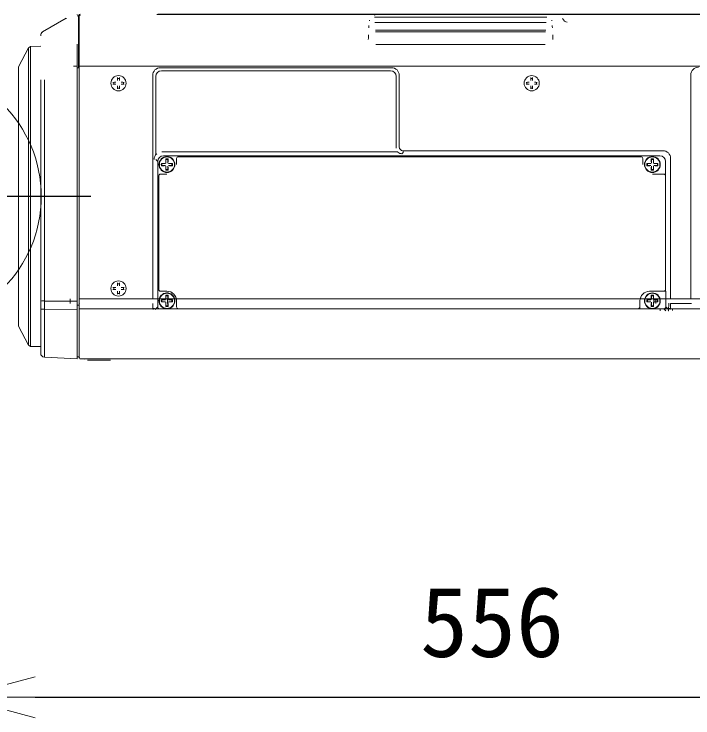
# Model space of a CAD drawing. Units: millimetres, scale not verified. Extents: x -63 to 62, y -56 to 57.
# Drawn here: x 16.33 to 33.99, y 1.46 to 19.77 of the extents above; entities that cross this region are included whole.
import ezdxf
from ezdxf.enums import TextEntityAlignment as Align

# ---------------------------------------------------------------- set-up
doc = ezdxf.new("R2010")
doc.units = ezdxf.units.MM
doc.header["$LTSCALE"] = 0.125
doc.linetypes.add('USER1', pattern=[47.5, 22, -8.5, 8.5, -8.5])
doc.linetypes.add('USER3', pattern=[8, 5, -1, 1, -1])
doc.layers.add('0-0_0', color=7, linetype='Continuous', lineweight=18)
doc.layers.add('0-5_GAIKEI', color=1, linetype='Continuous', lineweight=18)
doc.layers.add('0-6_SUNPO', color=7, linetype='Continuous')
doc.layers.add('0-8_KIJUN', color=7, linetype='USER3')
doc.styles.add('ＭＳ ゴシック', font='')
doc.styles.get('ＭＳ ゴシック').set_extended_font_data('MS Gothic')

# ---------------------------------------------------------------- blocks, each defined once
blk = doc.blocks.new('_OPEN30')
at = {"layer": '0-0_0'}
blk.add_line((0, 0), (-1, 0), dxfattribs=at)
blk.add_lwpolyline([(-1, 0.26795), (0, 0), (-1, -0.26795)], dxfattribs=at)
blk = doc.blocks.new('D9')
at = {"layer": '0-6_SUNPO'}
blk.add_line((25.1511, -1.8064), (48.9264, -1.8064), dxfattribs=at)
at = {"layer": '0-6_SUNPO', "xscale": 2, "yscale": 2, "rotation": 180}
blk.add_blockref('_OPEN30', (23.1511, -1.8064), dxfattribs=at)
at = {"layer": '0-6_SUNPO', "style": 'ＭＳ ゴシック'}
blk.add_text('556', height=1.833, dxfattribs=at).set_placement((35.1638, -1.3064), align=Align.BOTTOM_LEFT)

msp = doc.modelspace()

# ---------------------------------------------------------------- linework, layer by layer
at = {"layer": '0-0_0'}
for p, q in [((17.0701, 19.3089), (17.6823, 19.6652)), ((18.0056, 19.7294), (17.9704, 19.73)), ((18.0204, 19.62), (18.0204, 19.62)), ((18.0212, 19.6909), (18.0212, 19.7503)), ((18.0212, 19.6909), (18.0212, 19.7503)), ((18.0212, 19.7503), (18.0212, 19.7503)), ((18.0212, 19.7503), (18.0212, 19.7503)), ((18.0316, 19.7646), (18.0317, 19.7682)), ((18.0317, 19.7685), (18.0317, 19.7683)), ((18.0318, 19.7701), (18.0318, 19.7706)), ((18.0362, 19.7653), (18.044, 19.7653)), ((18.0362, 19.7653), (18.0362, 19.7652)), ((18.0362, 19.7652), (18.044, 19.7652)), ((18.044, 19.7653), (18.044, 19.7652)), ((20.0444, 19.7653), (20.0444, 19.7652)), ((39.6251, 19.7703), (20.0656, 19.7703)), ((17.0701, 19.3089), (17.0701, 19.3089)), ((17.0204, 19.2225), (17.0204, 19.2088)), ((16.4448, 18.4016), (16.7042, 18.8989)), ((16.7042, 18.8989), (16.7554, 18.9306)), ((16.7554, 18.9306), (17.0204, 18.9352)), ((17.0204, 18.0626), (17.0204, 12.3088)), ((17.0204, 12.3088), (17.0204, 12.0919)), ((17.0204, 12.0919), (17.0204, 10.9497)), ((16.7042, 11.161), (16.4448, 11.6583)), ((16.7554, 11.1294), (16.7042, 11.161)), ((17.0204, 11.1247), (16.7554, 11.1294)), ((17.1151, 10.8498), (17.9704, 10.805)), ((17.9704, 10.855), (18.0056, 10.8556)), ((18.0239, 10.8196), (18.0239, 10.8196)), ((18.0389, 10.805), (41.685, 10.805)), ((18.0389, 10.805), (18.0389, 10.805)), ((18.8364, 10.77), (18.2364, 10.77))]:
    msp.add_line(p, q, dxfattribs=at)
at = {"layer": '0-0_0', "color": 1}
for p, q in [((17.6824, 19.654), (17.6824, 19.6653)), ((17.9704, 19.7722), (17.9704, 19.7603)), ((18.0056, 19.7294), (18.0056, 18.38)), ((18.0204, 18.38), (18.0204, 19.7144)), ((20.0444, 19.7653), (39.6435, 19.7653)), ((20.0444, 19.7652), (39.6435, 19.7652)), ((30.186, 19.6952), (25.7047, 19.6952)), ((30.186, 19.6938), (30.186, 19.6952)), ((25.7161, 19.5581), (30.1747, 19.5581)), ((30.1707, 19.5558), (25.72, 19.5558)), ((17.0701, 19.2952), (17.0701, 19.3089)), ((25.7295, 19.352), (30.1613, 19.352)), ((30.1557, 19.3136), (25.7351, 19.3136)), ((17.9704, 18.9896), (17.9704, 18.4203)), ((25.7428, 18.9827), (30.1479, 18.9827)), ((16.4448, 11.6583), (16.4448, 18.4016)), ((17.8704, 18.4203), (17.9704, 18.4203)), ((17.9704, 18.4203), (17.9704, 12.305)), ((18.0056, 18.38), (17.9704, 18.38)), ((18.0056, 18.38), (18.0204, 18.38)), ((18.0204, 18.4203), (18.0238, 18.4203)), ((18.0204, 12.205), (18.0204, 18.38)), ((18.0238, 18.4203), (18.0238, 12.3632)), ((18.0238, 18.4203), (18.0388, 18.4203)), ((41.6519, 18.4203), (18.0388, 18.4203)), ((17.1151, 12.3062), (17.1151, 18.0626)), ((17.1151, 12.0867), (17.1151, 12.3062)), ((17.1151, 12.3062), (17.9704, 12.305)), ((17.9704, 12.305), (17.9704, 12.0843)), ((18.0238, 12.3632), (18.0388, 12.3632)), ((41.6519, 12.3632), (18.0388, 12.3632)), ((17.1151, 12.0867), (17.9704, 12.0843)), ((17.1151, 10.8498), (17.1151, 12.0867)), ((17.9704, 12.205), (18.0056, 12.205)), ((17.9704, 12.0843), (17.9704, 10.805)), ((18.037, 12.1043), (41.6538, 12.1043)), ((18.0388, 12.2468), (18.0388, 12.2468)), ((18.0204, 12.0587), (18.022, 12.0603)), ((18.0239, 12.0603), (18.0239, 10.8196))]:
    msp.add_line(p, q, dxfattribs=at)
for points in [[(16.7042, 11.161), (16.7042, 15.03), (16.7042, 18.8989)], [(16.7554, 11.1294), (16.7554, 15.03), (16.7554, 18.9306)], [(18.0204, 10.8706), (18.0204, 12.205), (18.0056, 12.205)]]:
    msp.add_lwpolyline(points, dxfattribs=at)
at = {"layer": '0-0_0'}
msp.add_circle((13.6635, 15.03), 3.3716, dxfattribs=at)
at = {"layer": '0-0_0', "color": 1}
for centre in [(19.0454, 17.975), (29.7954, 17.975), (19.0454, 12.635)]:
    msp.add_circle(centre, 0.1972, dxfattribs=at)
at = {"layer": '0-0_0'}
for centre, radius, start, end in [((18.0054, 19.7144), 0.015, 0, 89), ((25.6885, 19.7367), 0.025, 0.04809, 87), ((17.1204, 19.2225), 0.1, 120.20238, 180), ((17.1204, 10.9497), 0.1, 180, 267), ((18.0054, 10.8706), 0.015, 271, 0), ((18.1667, 10.79), 0.015, 40.22128, 90), ((18.906, 10.79), 0.015, 90, 139.73791)]:
    msp.add_arc(centre, radius, start, end, dxfattribs=at)
for centre, major_axis, ratio, start_param, end_param in [((18.0467, 19.7617), (0.0081, -0.0126), 0.004714, 3.2224307, 4.3935557), ((18.0362, 19.7503), (-0.0128, -0.0078), 0.994928, 0.5471675, 2.1134554), ((18.0469, 19.7614), (0.015, -0.0001), 0.995377, 3.358203, 4.1398358), ((18.0389, 10.82), (-0.015, 0), 0.999964, 4.712389, 6.2569316)]:
    msp.add_ellipse(centre, major_axis=major_axis, ratio=ratio, start_param=start_param, end_param=end_param, dxfattribs=at)
at = {"layer": '0-0_0', "color": 1}
for centre, major_axis, ratio, start_param, end_param in [((18.0152, 18.4203), (0, -1.335), 0.052408, 3.2278419, 3.360421), ((18.0302, 18.4203), (0, -1.35), 0.051825, 3.2278419, 3.360421), ((25.6061, 18.4203), (0, 1.35), 0.053378, 0.4896553, 0.5080692), ((30.2846, 18.4203), (0, 1.35), 0.053378, 5.7751167, 5.7935306), ((30.7417, 19.706), (-0.1494, 0.0129), 0.982482, 0.4377726, 1.5040959), ((25.6061, 18.4203), (0, 1.35), 0.053378, 0.6722751, 0.7368327), ((30.2846, 18.4203), (0, 1.35), 0.053378, 5.5463526, 5.6109102), ((25.6061, 18.4203), (0, -1.35), 0.053378, 4.0628144, 4.1717892), ((30.2846, 18.4203), (0, -1.35), 0.053378, 2.1113961, 2.2203709), ((19.0454, 17.9723), (-0.525, 0), 0.052336, 4.8450107, 4.9942412), ((19.0454, 17.9777), (0.525, 0), 0.052336, 4.4305368, 4.5797672), ((19.0557, 17.975), (0, -0.5249), 0.258819, 4.6568992, 4.7678787), ((19.0454, 17.9646), (-0.5249, 0), 0.258819, 4.6568992, 4.7678787), ((19.0481, 17.975), (0, -0.525), 0.052336, 4.4305368, 4.5797672), ((19.0427, 17.975), (0, 0.525), 0.052336, 4.8450107, 4.9942412), ((19.0454, 17.9723), (-0.525, 0), 0.052336, 4.4305368, 4.5797672), ((19.0454, 17.9777), (0.525, 0), 0.052336, 4.8450107, 4.9942412), ((19.035, 17.975), (0, 0.5249), 0.258819, 4.6568992, 4.7678787), ((29.7954, 17.9723), (-0.525, 0), 0.052336, 4.8450107, 4.9942412), ((29.7954, 17.9777), (0.525, 0), 0.052336, 4.4305368, 4.5797672), ((29.8057, 17.975), (0, -0.5249), 0.258819, 4.6568992, 4.7678787), ((29.7954, 17.9646), (-0.5249, 0), 0.258819, 4.6568992, 4.7678787), ((29.7981, 17.975), (0, -0.525), 0.052336, 4.4305368, 4.5797672), ((29.7927, 17.975), (0, 0.525), 0.052336, 4.8450107, 4.9942412), ((29.7954, 17.9723), (-0.525, 0), 0.052336, 4.4305368, 4.5797672), ((29.7954, 17.9777), (0.525, 0), 0.052336, 4.8450107, 4.9942412), ((29.785, 17.975), (0, 0.5249), 0.258819, 4.6568992, 4.7678787), ((19.0454, 17.9854), (0.5249, 0), 0.258819, 4.6568992, 4.7678787), ((19.0481, 17.975), (0, -0.525), 0.052336, 4.8450107, 4.9942412), ((19.0427, 17.975), (0, 0.525), 0.052336, 4.4305368, 4.5797672), ((29.7954, 17.9854), (0.5249, 0), 0.258819, 4.6568992, 4.7678787), ((29.7981, 17.975), (0, -0.525), 0.052336, 4.8450107, 4.9942412), ((29.7927, 17.975), (0, 0.525), 0.052336, 4.4305368, 4.5797672), ((19.0454, 12.6323), (-0.525, 0), 0.052336, 4.8450107, 4.9942412), ((19.0557, 12.635), (0, -0.5249), 0.258819, 4.6568992, 4.7678787), ((19.0454, 12.6246), (-0.5249, 0), 0.258819, 4.6568992, 4.7678787), ((19.0481, 12.635), (0, -0.525), 0.052336, 4.4305368, 4.5797672), ((19.0427, 12.635), (0, 0.525), 0.052336, 4.8450107, 4.9942412), ((19.0454, 12.6323), (-0.525, 0), 0.052336, 4.4305368, 4.5797672), ((19.035, 12.635), (0, 0.5249), 0.258819, 4.6568992, 4.7678787), ((19.0454, 12.6377), (0.525, 0), 0.052336, 4.4305368, 4.5797672), ((19.0454, 12.6454), (0.5249, 0), 0.258819, 4.6568992, 4.7678787), ((19.0481, 12.635), (0, -0.525), 0.052336, 4.8450107, 4.9942412), ((19.0427, 12.635), (0, 0.525), 0.052336, 4.4305368, 4.5797672), ((19.0454, 12.6377), (0.525, 0), 0.052336, 4.8450107, 4.9942412), ((17.1204, 12.3088), (-0.1, 0), 0.026186, 4.7647489, 6.2831853), ((17.9067, 12.3632), (0, 2.235), 0.052408, 1.5707964, 1.595949), ((17.9065, 12.3632), (-0.0061, 2.235), 0.052407, 1.5960734, 1.6224895), ((17.1204, 12.0919), (0.1, 0), 0.052336, 1.6231562, 3.1415927), ((18.037, 12.1194), (0.0068, 0.0135), 0.99323, 2.0388303, 3.6041787)]:
    msp.add_ellipse(centre, major_axis=major_axis, ratio=ratio, start_param=start_param, end_param=end_param, dxfattribs=at)
at = {"layer": '0-5_GAIKEI'}
for p, q in [((20.1344, 18.3787), (26.15, 18.3787)), ((19.9351, 12.3639), (19.9351, 18.1795)), ((20.0146, 16.1146), (20.0146, 18.1498)), ((20.1641, 18.2992), (26.1203, 18.2992)), ((26.2697, 18.1498), (26.2697, 16.2901)), ((26.3492, 18.1795), (26.3492, 16.3198)), ((33.9345, 12.3639), (33.9345, 18.1919)), ((20.1681, 16.1865), (26.3114, 16.1865)), ((26.4489, 16.1704), (26.4152, 16.1367)), ((26.4489, 16.1704), (26.4489, 16.2202)), ((26.4489, 16.2202), (33.2114, 16.2202)), ((20.0654, 15.9405), (20.0186, 15.9873)), ((20.0654, 12.1598), (20.0654, 15.9405)), ((20.2148, 16.09), (33.1309, 16.09)), ((20.2792, 15.9911), (20.2763, 16.006)), ((20.3316, 15.9911), (20.3345, 16.006)), ((20.5554, 16.015), (20.5554, 15.86)), ((32.6354, 16.065), (20.6054, 16.065)), ((32.6854, 15.86), (32.6854, 16.015)), ((32.9092, 15.9911), (32.9063, 16.006)), ((32.9616, 15.9911), (32.9645, 16.006)), ((33.2804, 15.9405), (33.2804, 15.56)), ((33.4106, 16.021), (33.4106, 12.3639)), ((20.1742, 15.8862), (20.1594, 15.8891)), ((20.1742, 15.8338), (20.1594, 15.8309)), ((20.4365, 15.8862), (20.4514, 15.8891)), ((20.4365, 15.8338), (20.4514, 15.8309)), ((32.8042, 15.8862), (32.7894, 15.8891)), ((32.8042, 15.8338), (32.7894, 15.8309)), ((33.0665, 15.8862), (33.0814, 15.8891)), ((33.0665, 15.8338), (33.0814, 15.8309)), ((20.3054, 15.61), (20.1404, 15.61)), ((20.2792, 15.7288), (20.2763, 15.714)), ((20.3316, 15.7288), (20.3345, 15.714)), ((32.9092, 15.7288), (32.9063, 15.714)), ((33.2304, 15.61), (32.9354, 15.61)), ((32.9616, 15.7288), (32.9645, 15.714)), ((20.0904, 15.56), (20.0904, 12.615)), ((33.2804, 12.615), (33.2804, 15.56)), ((20.3054, 12.565), (20.1404, 12.565)), ((20.2792, 12.4461), (20.2763, 12.461)), ((20.3316, 12.4461), (20.3345, 12.461)), ((33.2304, 12.565), (32.8604, 12.565)), ((33.2804, 12.565), (32.8604, 12.565)), ((32.9092, 12.4461), (32.9063, 12.461)), ((32.9616, 12.4461), (32.9645, 12.461)), ((33.2804, 12.615), (33.2804, 12.565)), ((33.2847, 12.5641), (33.2804, 12.565)), ((33.2847, 12.5641), (33.2847, 12.1554)), ((19.9849, 12.3639), (19.9351, 12.3639)), ((20.1742, 12.3412), (20.1594, 12.3441)), ((20.1742, 12.2888), (20.1594, 12.2859)), ((20.4365, 12.3412), (20.4514, 12.3441)), ((20.4365, 12.2888), (20.4514, 12.2859)), ((20.5554, 12.16), (20.5554, 12.315)), ((32.6104, 12.315), (32.6104, 12.16)), ((32.6104, 12.315), (32.6104, 12.11)), ((32.6112, 12.315), (32.6104, 12.315)), ((32.6112, 12.315), (32.6112, 12.1056)), ((32.8042, 12.3412), (32.7894, 12.3441)), ((32.8042, 12.2888), (32.7894, 12.2859)), ((33.0665, 12.3412), (33.0814, 12.3441)), ((33.0665, 12.2888), (33.0814, 12.2859)), ((33.3608, 12.3639), (33.4106, 12.3639)), ((33.4106, 12.3639), (33.9345, 12.3639)), ((33.9845, 12.3639), (33.9345, 12.3639)), ((19.9367, 12.1186), (19.9354, 12.2461)), ((19.9354, 12.2461), (19.9354, 12.2461)), ((19.9367, 12.1186), (19.9367, 12.1055)), ((19.9951, 12.0895), (20.0654, 12.1598)), ((20.2764, 12.11), (20.1152, 12.11)), ((20.2792, 12.1838), (20.2763, 12.169)), ((20.3316, 12.1838), (20.3345, 12.169)), ((20.6054, 12.11), (20.3344, 12.11)), ((32.6104, 12.11), (32.5602, 12.11)), ((32.6104, 12.11), (32.6112, 12.1056)), ((33.2349, 12.1056), (32.6112, 12.1056)), ((32.9092, 12.1838), (32.9063, 12.169)), ((32.9616, 12.1838), (32.9645, 12.169)), ((33.2856, 12.055), (33.2349, 12.1056)), ((33.2847, 12.1554), (33.3507, 12.0895)), ((33.3585, 12.0598), (33.3605, 12.2505)), ((33.4104, 12.2461), (33.409, 12.1186)), ((33.409, 12.1055), (33.409, 12.1186)), ((33.4104, 12.2461), (33.4103, 12.2461)), ((33.9563, 12.2461), (33.4104, 12.2461)), ((33.3505, 12.055), (33.3585, 12.0598))]:
    msp.add_line(p, q, dxfattribs=at)
msp.add_lwpolyline([(33.2847, 12.5641), (32.8604, 12.5641), (32.8604, 12.565)], dxfattribs=at)
for centre, radius in [((20.3054, 15.86), 0.207), ((20.3054, 15.86), 0.207), ((20.3054, 15.86), 0.1972), ((32.9354, 15.86), 0.207), ((32.9354, 15.86), 0.207), ((32.9354, 15.86), 0.1972), ((20.3054, 12.315), 0.1972), ((32.9354, 12.315), 0.207), ((32.9354, 12.315), 0.207), ((32.9354, 12.315), 0.1972)]:
    msp.add_circle(centre, radius, dxfattribs=at)
for centre, radius, start, end in [((20.6054, 16.015), 0.05, 90, 180), ((32.6354, 16.015), 0.05, 0, 90), ((20.1404, 15.56), 0.05, 90, 180), ((33.2304, 15.56), 0.05, 0, 90), ((20.1404, 12.615), 0.05, 180, 270), ((20.3054, 12.315), 0.207, 277.14937, 180), ((20.3054, 12.315), 0.207, 277.01999, 180), ((20.3054, 12.315), 0.25, 0, 90), ((32.8604, 12.315), 0.2491, 90, 180), ((33.2304, 12.615), 0.05, 270, 0), ((20.3054, 12.315), 0.207, 180, 262.85624), ((20.3054, 12.315), 0.207, 180, 262.98563), ((20.6054, 12.16), 0.05, 180, 270), ((32.5604, 12.16), 0.05, 270, 0)]:
    msp.add_arc(centre, radius, start, end, dxfattribs=at)
for centre, major_axis, ratio, start_param, end_param in [((20.1359, 18.1779), (0.1425, -0.1425), 0.992433, 2.3599926, 3.9231927), ((26.1485, 18.1779), (-0.1425, -0.1425), 0.992433, 2.3599926, 3.9231927), ((34.1348, 18.1914), (0.1418, -0.1418), 0.997265, 2.357564, 3.9256213), ((20.1652, 18.1486), (0.1069, -0.1069), 0.992433, 2.3599926, 3.9231927), ((26.1192, 18.1486), (-0.1069, -0.1069), 0.992433, 2.3599926, 3.9231927), ((26.4496, 16.3206), (0.0712, 0.0712), 0.992433, 2.3599926, 3.9231927), ((20.1696, 15.9858), (-0.1425, 0.1425), 0.992433, 6.1907319, 7.0647854), ((26.4203, 16.2913), (0.1069, 0.1069), 0.992433, 3.1613691, 3.9231927), ((33.2098, 16.0195), (0.1425, 0.1425), 0.992433, 5.5015852, 7.0647854), ((20.2159, 15.9394), (-0.1069, 0.1069), 0.992433, 5.5015852, 7.0647854), ((20.3027, 15.86), (0, -0.525), 0.052336, 4.4305368, 4.5797672), ((20.3054, 15.8704), (-0.5249, 0), 0.258819, 4.6568992, 4.7678787), ((20.2595, 15.86), (0, 0.3974), 0.052336, 4.8084364, 5.0488056), ((20.3054, 16.0766), (0.3312, 0), 0.258819, 4.6331829, 4.7915951), ((20.3512, 15.86), (0, -0.3974), 0.052336, 4.3759723, 4.6163416), ((20.3081, 15.86), (0, 0.525), 0.052336, 4.8450107, 4.9942412), ((32.9327, 15.86), (0, -0.525), 0.052336, 4.4305368, 4.5797672), ((32.9354, 15.8704), (-0.5249, 0), 0.258819, 4.6568992, 4.7678787), ((32.8895, 15.86), (0, 0.3974), 0.052336, 4.8084364, 5.0488056), ((32.9354, 16.0766), (0.3312, 0), 0.258819, 4.6331829, 4.7915951), ((32.9812, 15.86), (0, -0.3974), 0.052336, 4.3759723, 4.6163416), ((32.9381, 15.86), (0, 0.525), 0.052336, 4.8450107, 4.9942412), ((33.1298, 15.9394), (0.1069, 0.1069), 0.992433, 5.5015852, 7.0647854), ((20.295, 15.86), (0, -0.5249), 0.258819, 4.6568992, 4.7678787), ((20.3054, 15.8627), (-0.525, 0), 0.052336, 4.8450107, 4.9942412), ((20.3054, 15.8573), (0.525, 0), 0.052336, 4.4305368, 4.5797672), ((20.0887, 15.86), (0, 0.3312), 0.258819, 4.6331829, 4.7915951), ((20.3054, 15.9058), (0.3974, 0), 0.052336, 4.3759723, 4.6163416), ((20.3054, 15.8141), (-0.3974, 0), 0.052336, 4.8084364, 5.0488056), ((20.3027, 15.86), (0, -0.525), 0.052336, 4.8450107, 4.9942412), ((20.2595, 15.86), (0, 0.3974), 0.052336, 4.3759723, 4.6163416), ((20.3512, 15.86), (0, -0.3974), 0.052336, 4.8084364, 5.0488056), ((20.3081, 15.86), (0, 0.525), 0.052336, 4.4305368, 4.5797672), ((20.3054, 15.9058), (0.3974, 0), 0.052336, 4.8084364, 5.0488056), ((20.3054, 15.8141), (-0.3974, 0), 0.052336, 4.3759723, 4.6163416), ((20.3054, 15.8627), (-0.525, 0), 0.052336, 4.4305368, 4.5797672), ((20.3054, 15.8573), (0.525, 0), 0.052336, 4.8450107, 4.9942412), ((20.522, 15.86), (0, -0.3312), 0.258819, 4.6331829, 4.7915951), ((20.3157, 15.86), (0, 0.5249), 0.258819, 4.6568992, 4.7678787), ((32.925, 15.86), (0, -0.5249), 0.258819, 4.6568992, 4.7678787), ((32.9354, 15.8627), (-0.525, 0), 0.052336, 4.8450107, 4.9942412), ((32.9354, 15.8573), (0.525, 0), 0.052336, 4.4305368, 4.5797672), ((32.7187, 15.86), (0, 0.3312), 0.258819, 4.6331829, 4.7915951), ((32.9354, 15.9058), (0.3974, 0), 0.052336, 4.3759723, 4.6163416), ((32.9354, 15.8141), (-0.3974, 0), 0.052336, 4.8084364, 5.0488056), ((32.9327, 15.86), (0, -0.525), 0.052336, 4.8450107, 4.9942412), ((32.8895, 15.86), (0, 0.3974), 0.052336, 4.3759723, 4.6163416), ((32.9812, 15.86), (0, -0.3974), 0.052336, 4.8084364, 5.0488056), ((32.9381, 15.86), (0, 0.525), 0.052336, 4.4305368, 4.5797672), ((32.9354, 15.9058), (0.3974, 0), 0.052336, 4.8084364, 5.0488056), ((32.9354, 15.8141), (-0.3974, 0), 0.052336, 4.3759723, 4.6163416), ((32.9354, 15.8627), (-0.525, 0), 0.052336, 4.4305368, 4.5797672), ((32.9354, 15.8573), (0.525, 0), 0.052336, 4.8450107, 4.9942412), ((33.152, 15.86), (0, -0.3312), 0.258819, 4.6331829, 4.7915951), ((32.9457, 15.86), (0, 0.5249), 0.258819, 4.6568992, 4.7678787), ((20.3054, 15.8496), (0.5249, 0), 0.258819, 4.6568992, 4.7678787), ((20.3054, 15.6434), (-0.3312, 0), 0.258819, 4.6331829, 4.7915951), ((32.9354, 15.8496), (0.5249, 0), 0.258819, 4.6568992, 4.7678787), ((32.9354, 15.6434), (-0.3312, 0), 0.258819, 4.6331829, 4.7915951), ((20.3027, 12.315), (0, -0.525), 0.052336, 4.4305368, 4.5797672), ((20.3054, 12.3254), (-0.5249, 0), 0.258819, 4.6568992, 4.7678787), ((20.3081, 12.315), (0, 0.525), 0.052336, 4.8450107, 4.9942412), ((32.9327, 12.315), (0, -0.525), 0.052336, 4.4305368, 4.5797672), ((32.9354, 12.3254), (-0.5249, 0), 0.258819, 4.6568992, 4.7678787), ((32.9381, 12.315), (0, 0.525), 0.052336, 4.8450107, 4.9942412), ((20.295, 12.315), (0, -0.5249), 0.258819, 4.6568992, 4.7678787), ((20.3054, 12.3177), (-0.525, 0), 0.052336, 4.8450107, 4.9942412), ((20.3054, 12.3123), (0.525, 0), 0.052336, 4.4305368, 4.5797672), ((20.0887, 12.315), (0, 0.3312), 0.258819, 4.6331829, 4.7915951), ((20.3054, 12.3608), (0.3974, 0), 0.052336, 4.3759723, 4.6163416), ((20.3054, 12.2691), (-0.3974, 0), 0.052336, 4.8084364, 5.0488056), ((20.2595, 12.315), (0, 0.3974), 0.052336, 4.8084364, 5.0488056), ((20.2595, 12.315), (0, 0.3974), 0.052336, 4.3759723, 4.6163416), ((20.3054, 12.5316), (0.3312, 0), 0.258819, 4.6331829, 4.7915951), ((20.1276, 12.3639), (0, -2.25), 0.085544, 1.5184364, 1.5707963), ((20.3512, 12.315), (0, -0.3974), 0.052336, 4.3759723, 4.6163416), ((20.3512, 12.315), (0, -0.3974), 0.052336, 4.8084364, 5.0488056), ((20.3054, 12.3608), (0.3974, 0), 0.052336, 4.8084364, 5.0488056), ((20.3054, 12.2691), (-0.3974, 0), 0.052336, 4.3759723, 4.6163416), ((20.3054, 12.3177), (-0.525, 0), 0.052336, 4.4305368, 4.5797672), ((20.3054, 12.3123), (0.525, 0), 0.052336, 4.8450107, 4.9942412), ((20.522, 12.315), (0, -0.3312), 0.258819, 4.6331829, 4.7915951), ((20.3157, 12.315), (0, 0.5249), 0.258819, 4.6568992, 4.7678787), ((32.925, 12.315), (0, -0.5249), 0.258819, 4.6568992, 4.7678787), ((32.9354, 12.3177), (-0.525, 0), 0.052336, 4.8450107, 4.9942412), ((32.9354, 12.3123), (0.525, 0), 0.052336, 4.4305368, 4.5797672), ((32.7187, 12.315), (0, 0.3312), 0.258819, 4.6331829, 4.7915951), ((32.9354, 12.3608), (0.3974, 0), 0.052336, 4.3759723, 4.6163416), ((32.9354, 12.2691), (-0.3974, 0), 0.052336, 4.8084364, 5.0488056), ((32.8895, 12.315), (0, 0.3974), 0.052336, 4.8084364, 5.0488056), ((32.8895, 12.315), (0, 0.3974), 0.052336, 4.3759723, 4.6163416), ((32.9354, 12.5316), (0.3312, 0), 0.258819, 4.6331829, 4.7915951), ((32.9812, 12.315), (0, -0.3974), 0.052336, 4.3759723, 4.6163416), ((32.9812, 12.315), (0, -0.3974), 0.052336, 4.8084364, 5.0488056), ((32.9354, 12.3608), (0.3974, 0), 0.052336, 4.8084364, 5.0488056), ((32.9354, 12.2691), (-0.3974, 0), 0.052336, 4.3759723, 4.6163416), ((33.1683, 12.3639), (0, -2.2), 0.087489, 4.712389, 4.7639545), ((32.9354, 12.3177), (-0.525, 0), 0.052336, 4.4305368, 4.5797672), ((32.9354, 12.3123), (0.525, 0), 0.052336, 4.8450107, 4.9942412), ((33.2181, 12.3639), (0, -2.25), 0.085544, 4.712389, 4.7647489), ((33.152, 12.315), (0, -0.3312), 0.258819, 4.6331829, 4.7915951), ((32.9457, 12.315), (0, 0.5249), 0.258819, 4.6568992, 4.7678787), ((19.9368, 12.1186), (-0.05, -0.0002), 0.000511, 1.5694736, 2.9260376), ((19.9368, 12.1036), (-0.035, 0), 0.053144, 1.568899, 2.8781793), ((20.1156, 12.1602), (-0.0356, -0.0356), 0.992433, 5.5015852, 7.0647854), ((20.3027, 12.315), (0, -0.525), 0.052336, 4.8450107, 4.9942412), ((20.3054, 12.3046), (0.5249, 0), 0.258819, 4.6568992, 4.7678787), ((20.3054, 12.0984), (-0.3312, 0), 0.258819, 4.6331829, 4.7915951), ((20.3081, 12.315), (0, 0.525), 0.052336, 4.4305368, 4.5797672), ((32.9327, 12.315), (0, -0.525), 0.052336, 4.8450107, 4.9942412), ((32.9354, 12.3046), (0.5249, 0), 0.258819, 4.6568992, 4.7678787), ((32.9354, 12.0984), (-0.3312, 0), 0.258819, 4.6331829, 4.7915951), ((32.9381, 12.315), (0, 0.525), 0.052336, 4.4305368, 4.5797672), ((33.2458, 12.155), (0, 1.2), 0.087489, 1.6253946, 1.6542401), ((33.2346, 12.1558), (0.0356, -0.0356), 0.992433, 5.5015852, 7.0647854), ((33.4089, 12.1186), (-0.05, 0.0002), 0.000511, 0.215555, 1.5721191), ((33.4089, 12.1036), (-0.035, 0), 0.053144, 0.2634133, 1.5726936), ((33.4106, 12.27), (-0.0076, -0.7112), 0.070303, 1.2707966, 1.3558088), ((33.4083, 12.0595), (-0.05, 0), 0.053144, 0.0885068, 0.3011417)]:
    msp.add_ellipse(centre, major_axis=major_axis, ratio=ratio, start_param=start_param, end_param=end_param, dxfattribs=at)
at = {"layer": '0-8_KIJUN', "linetype": 'USER1'}
msp.add_line((18.3225, 15.0301), (13.1213, 15.0301), dxfattribs=at)

# ---------------------------------------------------------------- block references
at = {"layer": '0-6_SUNPO'}
msp.add_blockref('D9', (-8.2715, 3.8072), dxfattribs=at)

doc.saveas('drawing.dxf')
